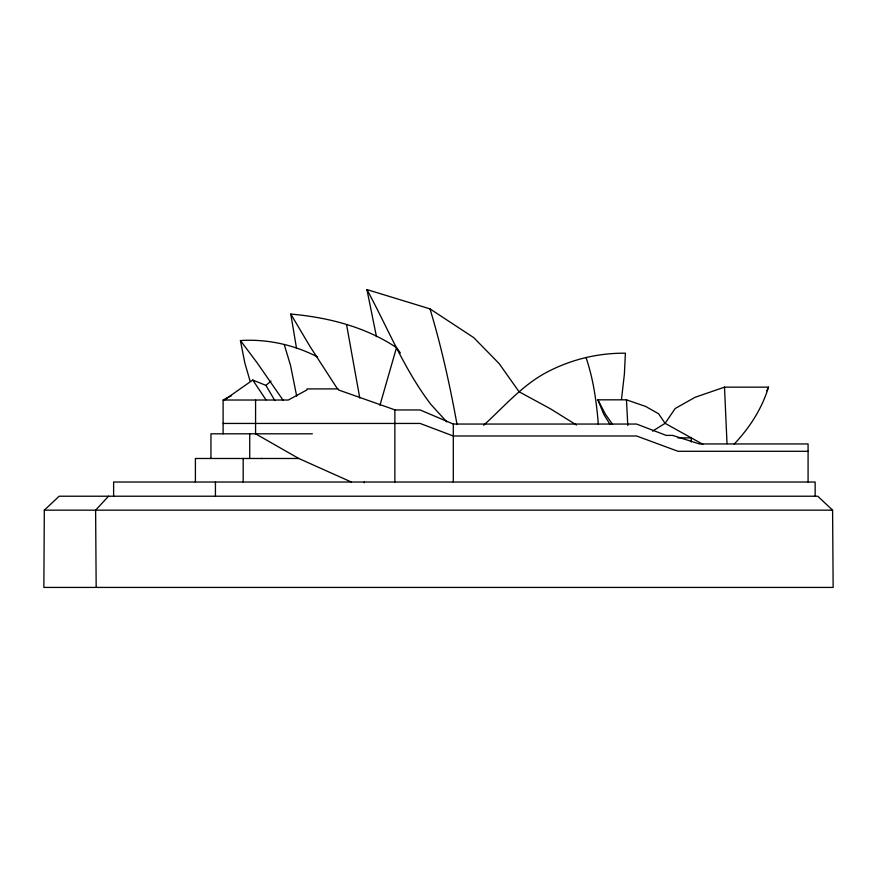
<?xml version="1.0" encoding="UTF-8"?>
<svg xmlns="http://www.w3.org/2000/svg" width="877" height="877" viewBox="0 0 877 877"><rect width="100%" height="100%" fill="white"/><g stroke="black" fill="none" stroke-linecap="round" stroke-linejoin="round"><path stroke-width="1.32" d="M223.109 433.808L223.109 400.022L231.539 395.604M243.181 482.021L243.181 458.485M255.58 400.022L255.58 433.808L298.761 458.485L351.348 482.021M44.321 510.162L43.85 587.426L833.15 587.426L832.591 510.162L817.748 496.218L59.165 496.218L44.321 510.162L832.591 510.162M621.497 399.331L624.38 374.161L625.4 353.212C598.202 352.894 571.168 359.438 547.105 372.1C522.308 385.091 504.067 406.753 483.622 425.268M379.927 405.317L396.503 347.643C365.216 326.715 327.888 317.375 290.791 314.054L296.547 348.487M652.576 431.122L665.095 423.339L675.115 408.561L695.066 397.303L724.501 387.152L768.493 387.152C762.003 408.594 749.561 427.855 734.235 444.036M766.761 390.747L768.493 387.152M108.551 496.218L95.615 510.162L96.174 587.426M224.293 400.022L252.762 380.037L265.917 385.365L271.026 381.089M250.098 381.1L244.836 363.001L240.43 340.55C266.948 338.818 294.025 344.738 317.573 356.983M610.074 424.424L603.825 414.372L597.884 399.824L626.474 399.824L645.604 406.424L658.583 413.736L665.095 423.339L702.861 444.299M223.109 400.022L288.325 400.022L307.027 389.87L307.027 388.906L338.303 388.906L338.303 389.87L394.869 409.855L394.869 482.021M394.869 409.954L420.105 409.954L453.299 424.051L636.57 424.051L666.224 435.398L672.648 435.398L699.451 443.948L808.079 443.948L808.079 482.021M223.109 423.448L420.105 423.448L453.299 435.99L636.57 435.99L678.009 451.293L808.079 451.293M312.387 433.808L210.951 433.808L210.951 458.485M677.899 437.886L691.306 437.886L691.306 441.909M261.006 458.485L262.004 458.485M298.827 458.485L195.407 458.485L195.407 482.021M376.463 336.658L366.926 289.574L429.993 308.879L473.744 337.634L499.156 363.615L519.052 391.745L550.624 408.923L576.485 425.005M446.766 421.87L430.903 404.418C404.154 369.502 387.82 328.009 366.926 289.574M283.227 400.427L257.268 363.001L240.43 340.55M612.595 424.424L605.503 414.372L597.884 399.824M396.503 347.643L400.383 352.971M252.762 380.037L265.961 399.802M337.207 388.467L309.789 346.13L290.791 314.054M265.917 385.365L274.797 400.504M585.979 357.41C593.367 378.93 596.481 401.666 598.333 424.26M284.301 344.749L290.539 365.457L296.678 396.086M359.789 398.103L346.558 324.622M724.501 387.152L727.022 443.663M626.474 399.824L627.779 425.422M815.15 496.218L815.15 482.021L113.615 482.021L113.615 496.218M453.299 424.051L453.299 482.021M364.339 482.021L364.339 482.767M249.726 433.808L249.726 458.485M215.435 482.021L215.435 496.218M429.993 308.89A332.964 69.305 83.8 0 1 457.049 424.632"/></g></svg>
